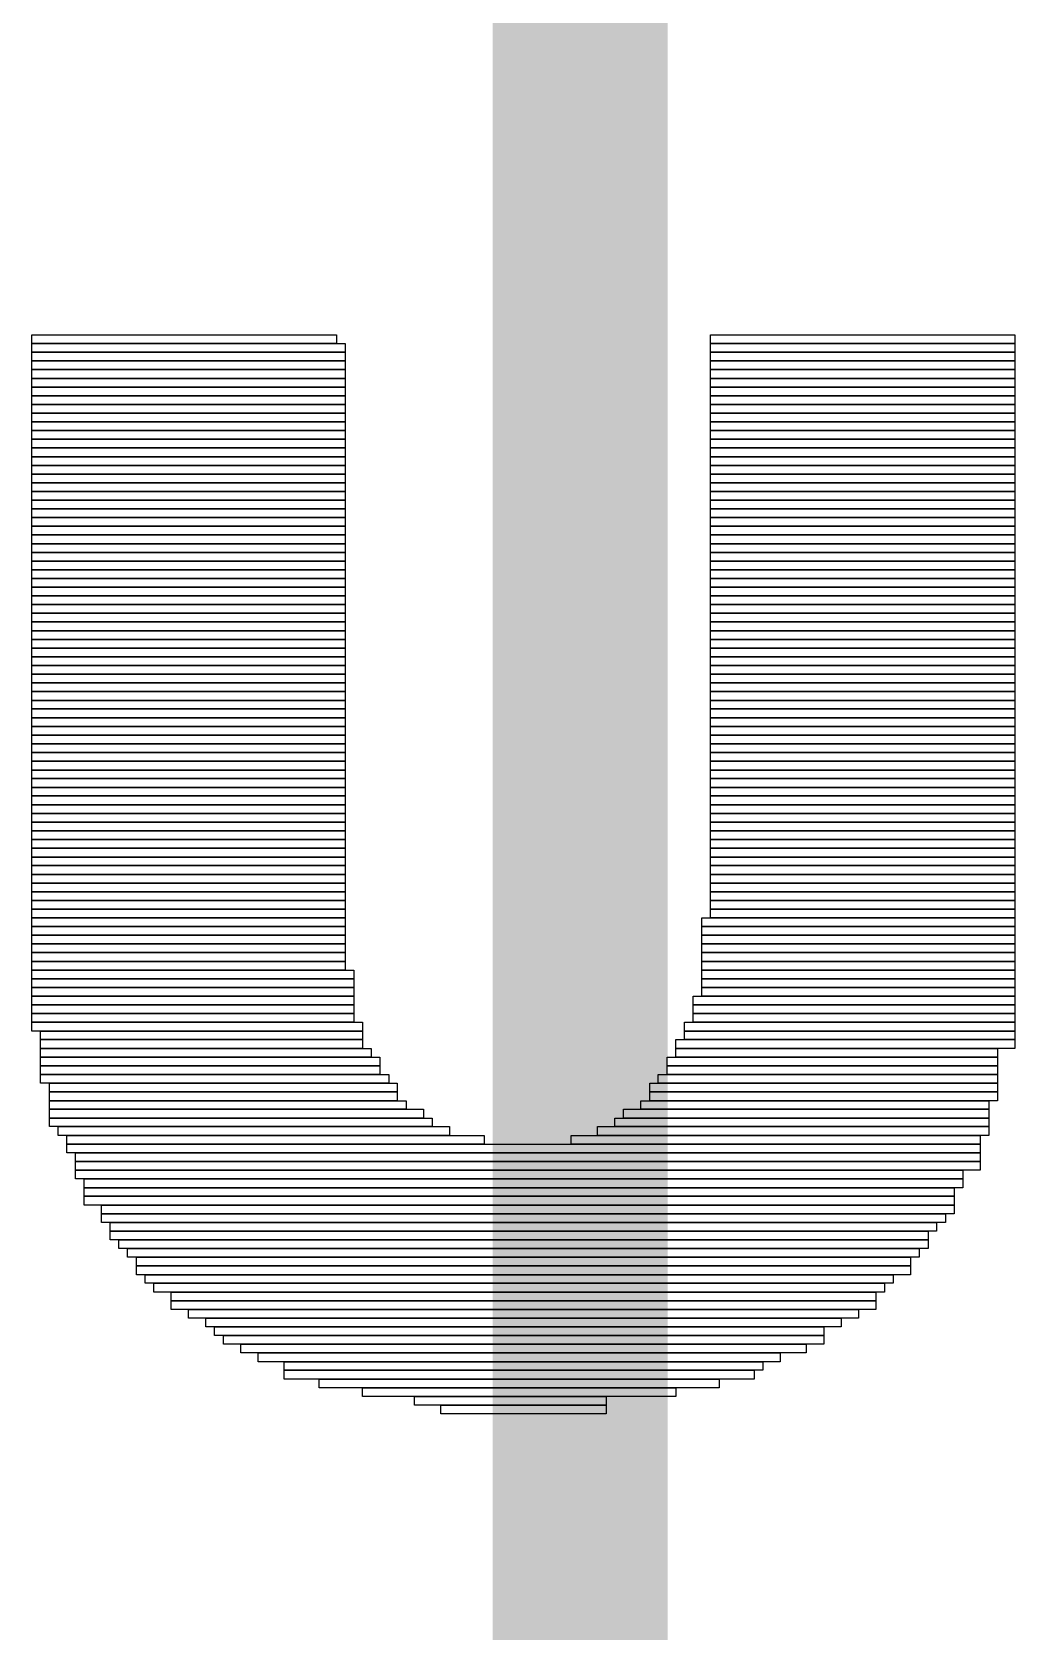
# Model space of a CAD drawing. Header units: inches. Extents: x -3 to 5381, y -57 to 5355.
# Drawn here: x 19.633 to 21.344, y -9.252 to -6.47 of the extents above; entities that cross this region are included whole.
import ezdxf

# ---------------------------------------------------------------- set-up
doc = ezdxf.new("R2010")
doc.units = ezdxf.units.IN
doc.layers.add('Top Layer', color=1, linetype='Continuous')
doc.layers.add('Top Overlay', color=2, linetype='Continuous')

msp = doc.modelspace()

# ---------------------------------------------------------------- linework, layer by layer
at = {"layer": 'Top Layer', "const_width": 0.3048}
msp.add_lwpolyline([(20.5869, -15.8832), (20.5869, -4.7881)], dxfattribs=at)
at = {"layer": 'Top Overlay'}
for p, q in [((19.6331, -7.0124), (19.6331, -6.9974)), ((19.6331, -6.9974), (20.1629, -6.9974)), ((20.1629, -6.9974), (20.1629, -7.0124)), ((20.8139, -7.0124), (20.8139, -6.9974)), ((20.8139, -6.9974), (21.3437, -6.9974)), ((21.3437, -6.9974), (21.3437, -7.0124)), ((20.1629, -7.0124), (19.6331, -7.0124)), ((19.6331, -7.0277), (19.6331, -7.0124)), ((19.6331, -7.0124), (20.1779, -7.0124)), ((20.1779, -7.0277), (19.6331, -7.0277)), ((19.6331, -7.0427), (19.6331, -7.0277)), ((19.6331, -7.0277), (20.1779, -7.0277)), ((20.1779, -7.0124), (20.1779, -7.0277)), ((20.1779, -7.0277), (20.1779, -7.0427)), ((21.3437, -7.0124), (20.8139, -7.0124)), ((20.8139, -7.0277), (20.8139, -7.0124)), ((20.8139, -7.0124), (21.3437, -7.0124)), ((21.3437, -7.0277), (20.8139, -7.0277)), ((20.8139, -7.0427), (20.8139, -7.0277)), ((20.8139, -7.0277), (21.3437, -7.0277)), ((21.3437, -7.0124), (21.3437, -7.0277)), ((21.3437, -7.0277), (21.3437, -7.0427)), ((20.1779, -7.0427), (19.6331, -7.0427)), ((19.6331, -7.0579), (19.6331, -7.0427)), ((19.6331, -7.0427), (20.1779, -7.0427)), ((20.1779, -7.0579), (19.6331, -7.0579)), ((19.6331, -7.0731), (19.6331, -7.0579)), ((19.6331, -7.0579), (20.1779, -7.0579)), ((20.1779, -7.0427), (20.1779, -7.0579)), ((20.1779, -7.0579), (20.1779, -7.0731)), ((21.3437, -7.0427), (20.8139, -7.0427)), ((20.8139, -7.0579), (20.8139, -7.0427)), ((20.8139, -7.0427), (21.3437, -7.0427)), ((21.3437, -7.0579), (20.8139, -7.0579)), ((20.8139, -7.0731), (20.8139, -7.0579)), ((20.8139, -7.0579), (21.3437, -7.0579)), ((21.3437, -7.0427), (21.3437, -7.0579)), ((21.3437, -7.0579), (21.3437, -7.0731)), ((20.1779, -7.0731), (19.6331, -7.0731)), ((19.6331, -7.0881), (19.6331, -7.0731)), ((19.6331, -7.0731), (20.1779, -7.0731)), ((19.6331, -7.1034), (19.6331, -7.0881)), ((19.6331, -7.0881), (20.1779, -7.0881)), ((20.1779, -7.0881), (19.6331, -7.0881)), ((20.1779, -7.0731), (20.1779, -7.0881)), ((20.1779, -7.0881), (20.1779, -7.1034)), ((21.3437, -7.0731), (20.8139, -7.0731)), ((20.8139, -7.0881), (20.8139, -7.0731)), ((20.8139, -7.0731), (21.3437, -7.0731)), ((21.3437, -7.0881), (20.8139, -7.0881)), ((20.8139, -7.1034), (20.8139, -7.0881)), ((20.8139, -7.0881), (21.3437, -7.0881)), ((21.3437, -7.0731), (21.3437, -7.0881)), ((21.3437, -7.0881), (21.3437, -7.1034)), ((20.1779, -7.1034), (19.6331, -7.1034)), ((19.6331, -7.1184), (19.6331, -7.1034)), ((19.6331, -7.1034), (20.1779, -7.1034)), ((20.1779, -7.1184), (19.6331, -7.1184)), ((19.6331, -7.1336), (19.6331, -7.1184)), ((19.6331, -7.1184), (20.1779, -7.1184)), ((20.1779, -7.1034), (20.1779, -7.1184)), ((20.1779, -7.1184), (20.1779, -7.1336)), ((21.3437, -7.1034), (20.8139, -7.1034)), ((20.8139, -7.1184), (20.8139, -7.1034)), ((20.8139, -7.1034), (21.3437, -7.1034)), ((21.3437, -7.1184), (20.8139, -7.1184)), ((20.8139, -7.1336), (20.8139, -7.1184)), ((20.8139, -7.1184), (21.3437, -7.1184)), ((21.3437, -7.1034), (21.3437, -7.1184)), ((21.3437, -7.1184), (21.3437, -7.1336)), ((20.1779, -7.1336), (19.6331, -7.1336)), ((19.6331, -7.1488), (19.6331, -7.1336)), ((19.6331, -7.1336), (20.1779, -7.1336)), ((20.1779, -7.1488), (19.6331, -7.1488)), ((19.6331, -7.1638), (19.6331, -7.1488)), ((19.6331, -7.1488), (20.1779, -7.1488)), ((20.1779, -7.1336), (20.1779, -7.1488)), ((20.1779, -7.1488), (20.1779, -7.1638)), ((21.3437, -7.1336), (20.8139, -7.1336)), ((20.8139, -7.1488), (20.8139, -7.1336)), ((20.8139, -7.1336), (21.3437, -7.1336)), ((21.3437, -7.1488), (20.8139, -7.1488)), ((20.8139, -7.1638), (20.8139, -7.1488)), ((20.8139, -7.1488), (21.3437, -7.1488)), ((21.3437, -7.1336), (21.3437, -7.1488)), ((21.3437, -7.1488), (21.3437, -7.1638)), ((20.1779, -7.1638), (19.6331, -7.1638)), ((19.6331, -7.1791), (19.6331, -7.1638)), ((19.6331, -7.1638), (20.1779, -7.1638)), ((20.1779, -7.1638), (20.1779, -7.1791)), ((21.3437, -7.1638), (20.8139, -7.1638)), ((20.8139, -7.1791), (20.8139, -7.1638)), ((20.8139, -7.1638), (21.3437, -7.1638)), ((21.3437, -7.1638), (21.3437, -7.1791)), ((20.1779, -7.1791), (19.6331, -7.1791)), ((19.6331, -7.194), (19.6331, -7.1791)), ((19.6331, -7.1791), (20.1779, -7.1791)), ((20.1779, -7.194), (19.6331, -7.194)), ((19.6331, -7.2093), (19.6331, -7.194)), ((19.6331, -7.194), (20.1779, -7.194)), ((20.1779, -7.1791), (20.1779, -7.194)), ((20.1779, -7.194), (20.1779, -7.2093)), ((21.3437, -7.1791), (20.8139, -7.1791)), ((20.8139, -7.194), (20.8139, -7.1791)), ((20.8139, -7.1791), (21.3437, -7.1791)), ((21.3437, -7.194), (20.8139, -7.194)), ((20.8139, -7.2093), (20.8139, -7.194)), ((20.8139, -7.194), (21.3437, -7.194)), ((21.3437, -7.1791), (21.3437, -7.194)), ((21.3437, -7.194), (21.3437, -7.2093)), ((20.1779, -7.2093), (19.6331, -7.2093)), ((19.6331, -7.2245), (19.6331, -7.2093)), ((19.6331, -7.2093), (20.1779, -7.2093)), ((20.1779, -7.2245), (19.6331, -7.2245)), ((19.6331, -7.2395), (19.6331, -7.2245)), ((19.6331, -7.2245), (20.1779, -7.2245)), ((20.1779, -7.2093), (20.1779, -7.2245)), ((20.1779, -7.2245), (20.1779, -7.2395)), ((21.3437, -7.2093), (20.8139, -7.2093)), ((20.8139, -7.2245), (20.8139, -7.2093)), ((20.8139, -7.2093), (21.3437, -7.2093)), ((21.3437, -7.2245), (20.8139, -7.2245)), ((20.8139, -7.2395), (20.8139, -7.2245)), ((20.8139, -7.2245), (21.3437, -7.2245)), ((21.3437, -7.2093), (21.3437, -7.2245)), ((21.3437, -7.2245), (21.3437, -7.2395)), ((20.1779, -7.2395), (19.6331, -7.2395)), ((19.6331, -7.2547), (19.6331, -7.2395)), ((19.6331, -7.2395), (20.1779, -7.2395)), ((20.1779, -7.2547), (19.6331, -7.2547)), ((19.6331, -7.2697), (19.6331, -7.2547)), ((19.6331, -7.2547), (20.1779, -7.2547)), ((20.1779, -7.2395), (20.1779, -7.2547)), ((20.1779, -7.2547), (20.1779, -7.2697)), ((21.3437, -7.2395), (20.8139, -7.2395)), ((20.8139, -7.2547), (20.8139, -7.2395)), ((20.8139, -7.2395), (21.3437, -7.2395)), ((21.3437, -7.2547), (20.8139, -7.2547)), ((20.8139, -7.2697), (20.8139, -7.2547)), ((20.8139, -7.2547), (21.3437, -7.2547)), ((21.3437, -7.2395), (21.3437, -7.2547)), ((21.3437, -7.2547), (21.3437, -7.2697)), ((19.6331, -7.285), (19.6331, -7.2697)), ((19.6331, -7.2697), (20.1779, -7.2697)), ((20.1779, -7.2697), (19.6331, -7.2697)), ((20.1779, -7.285), (19.6331, -7.285)), ((19.6331, -7.3002), (19.6331, -7.285)), ((19.6331, -7.285), (20.1779, -7.285)), ((20.1779, -7.2697), (20.1779, -7.285)), ((20.1779, -7.285), (20.1779, -7.3002)), ((21.3437, -7.2697), (20.8139, -7.2697)), ((20.8139, -7.285), (20.8139, -7.2697)), ((20.8139, -7.2697), (21.3437, -7.2697)), ((21.3437, -7.285), (20.8139, -7.285)), ((20.8139, -7.3002), (20.8139, -7.285)), ((20.8139, -7.285), (21.3437, -7.285)), ((21.3437, -7.2697), (21.3437, -7.285)), ((21.3437, -7.285), (21.3437, -7.3002)), ((20.1779, -7.3002), (19.6331, -7.3002)), ((19.6331, -7.3152), (19.6331, -7.3002)), ((19.6331, -7.3002), (20.1779, -7.3002)), ((20.1779, -7.3152), (19.6331, -7.3152)), ((19.6331, -7.3304), (19.6331, -7.3152)), ((19.6331, -7.3152), (20.1779, -7.3152)), ((20.1779, -7.3002), (20.1779, -7.3152)), ((20.1779, -7.3152), (20.1779, -7.3304)), ((21.3437, -7.3002), (20.8139, -7.3002)), ((20.8139, -7.3152), (20.8139, -7.3002)), ((20.8139, -7.3002), (21.3437, -7.3002)), ((21.3437, -7.3152), (20.8139, -7.3152)), ((20.8139, -7.3304), (20.8139, -7.3152)), ((20.8139, -7.3152), (21.3437, -7.3152)), ((21.3437, -7.3002), (21.3437, -7.3152)), ((21.3437, -7.3152), (21.3437, -7.3304)), ((20.1779, -7.3304), (19.6331, -7.3304)), ((19.6331, -7.3454), (19.6331, -7.3304)), ((19.6331, -7.3304), (20.1779, -7.3304)), ((20.1779, -7.3304), (20.1779, -7.3454)), ((21.3437, -7.3304), (20.8139, -7.3304)), ((20.8139, -7.3454), (20.8139, -7.3304)), ((20.8139, -7.3304), (21.3437, -7.3304)), ((21.3437, -7.3304), (21.3437, -7.3454)), ((20.1779, -7.3454), (19.6331, -7.3454)), ((19.6331, -7.3607), (19.6331, -7.3454)), ((19.6331, -7.3454), (20.1779, -7.3454)), ((20.1779, -7.3607), (19.6331, -7.3607)), ((19.6331, -7.3759), (19.6331, -7.3607)), ((19.6331, -7.3607), (20.1779, -7.3607)), ((20.1779, -7.3454), (20.1779, -7.3607)), ((20.1779, -7.3607), (20.1779, -7.3759)), ((21.3437, -7.3454), (20.8139, -7.3454)), ((20.8139, -7.3607), (20.8139, -7.3454)), ((20.8139, -7.3454), (21.3437, -7.3454)), ((21.3437, -7.3607), (20.8139, -7.3607)), ((20.8139, -7.3759), (20.8139, -7.3607)), ((20.8139, -7.3607), (21.3437, -7.3607)), ((21.3437, -7.3454), (21.3437, -7.3607)), ((21.3437, -7.3607), (21.3437, -7.3759)), ((19.6331, -7.3909), (19.6331, -7.3759)), ((19.6331, -7.3759), (20.1779, -7.3759)), ((20.1779, -7.3759), (19.6331, -7.3759)), ((20.1779, -7.3909), (19.6331, -7.3909)), ((19.6331, -7.4061), (19.6331, -7.3909)), ((19.6331, -7.3909), (20.1779, -7.3909)), ((20.1779, -7.3759), (20.1779, -7.3909)), ((20.1779, -7.3909), (20.1779, -7.4061)), ((21.3437, -7.3759), (20.8139, -7.3759)), ((20.8139, -7.3909), (20.8139, -7.3759)), ((20.8139, -7.3759), (21.3437, -7.3759)), ((21.3437, -7.3909), (20.8139, -7.3909)), ((20.8139, -7.4061), (20.8139, -7.3909)), ((20.8139, -7.3909), (21.3437, -7.3909)), ((21.3437, -7.3759), (21.3437, -7.3909)), ((21.3437, -7.3909), (21.3437, -7.4061)), ((20.1779, -7.4061), (19.6331, -7.4061)), ((19.6331, -7.4211), (19.6331, -7.4061)), ((19.6331, -7.4061), (20.1779, -7.4061)), ((20.1779, -7.4211), (19.6331, -7.4211)), ((19.6331, -7.4364), (19.6331, -7.4211)), ((19.6331, -7.4211), (20.1779, -7.4211)), ((20.1779, -7.4061), (20.1779, -7.4211)), ((20.1779, -7.4211), (20.1779, -7.4364)), ((21.3437, -7.4061), (20.8139, -7.4061)), ((20.8139, -7.4211), (20.8139, -7.4061)), ((20.8139, -7.4061), (21.3437, -7.4061)), ((21.3437, -7.4211), (20.8139, -7.4211)), ((20.8139, -7.4364), (20.8139, -7.4211)), ((20.8139, -7.4211), (21.3437, -7.4211)), ((21.3437, -7.4061), (21.3437, -7.4211)), ((21.3437, -7.4211), (21.3437, -7.4364)), ((20.1779, -7.4364), (19.6331, -7.4364)), ((19.6331, -7.4516), (19.6331, -7.4364)), ((19.6331, -7.4364), (20.1779, -7.4364)), ((20.1779, -7.4516), (19.6331, -7.4516)), ((19.6331, -7.4666), (19.6331, -7.4516)), ((19.6331, -7.4516), (20.1779, -7.4516)), ((20.1779, -7.4364), (20.1779, -7.4516)), ((20.1779, -7.4516), (20.1779, -7.4666)), ((21.3437, -7.4364), (20.8139, -7.4364)), ((20.8139, -7.4516), (20.8139, -7.4364)), ((20.8139, -7.4364), (21.3437, -7.4364)), ((21.3437, -7.4516), (20.8139, -7.4516)), ((20.8139, -7.4666), (20.8139, -7.4516)), ((20.8139, -7.4516), (21.3437, -7.4516)), ((21.3437, -7.4364), (21.3437, -7.4516)), ((21.3437, -7.4516), (21.3437, -7.4666)), ((20.1779, -7.4666), (19.6331, -7.4666)), ((19.6331, -7.4818), (19.6331, -7.4666)), ((19.6331, -7.4666), (20.1779, -7.4666)), ((20.1779, -7.4818), (19.6331, -7.4818)), ((19.6331, -7.4968), (19.6331, -7.4818)), ((19.6331, -7.4818), (20.1779, -7.4818)), ((20.1779, -7.4666), (20.1779, -7.4818)), ((20.1779, -7.4818), (20.1779, -7.4968)), ((21.3437, -7.4666), (20.8139, -7.4666)), ((20.8139, -7.4818), (20.8139, -7.4666)), ((20.8139, -7.4666), (21.3437, -7.4666)), ((21.3437, -7.4818), (20.8139, -7.4818)), ((20.8139, -7.4968), (20.8139, -7.4818)), ((20.8139, -7.4818), (21.3437, -7.4818)), ((21.3437, -7.4666), (21.3437, -7.4818)), ((21.3437, -7.4818), (21.3437, -7.4968)), ((20.1779, -7.4968), (19.6331, -7.4968)), ((19.6331, -7.5121), (19.6331, -7.4968)), ((19.6331, -7.4968), (20.1779, -7.4968)), ((20.1779, -7.4968), (20.1779, -7.5121)), ((20.8139, -7.5121), (20.8139, -7.4968)), ((20.8139, -7.4968), (21.3437, -7.4968)), ((21.3437, -7.4968), (20.8139, -7.4968)), ((21.3437, -7.4968), (21.3437, -7.5121)), ((20.1779, -7.5121), (19.6331, -7.5121)), ((19.6331, -7.5273), (19.6331, -7.5121)), ((19.6331, -7.5121), (20.1779, -7.5121)), ((20.1779, -7.5273), (19.6331, -7.5273)), ((19.6331, -7.5423), (19.6331, -7.5273)), ((19.6331, -7.5273), (20.1779, -7.5273)), ((20.1779, -7.5121), (20.1779, -7.5273)), ((20.1779, -7.5273), (20.1779, -7.5423)), ((21.3437, -7.5121), (20.8139, -7.5121)), ((20.8139, -7.5273), (20.8139, -7.5121)), ((20.8139, -7.5121), (21.3437, -7.5121)), ((21.3437, -7.5273), (20.8139, -7.5273)), ((20.8139, -7.5423), (20.8139, -7.5273)), ((20.8139, -7.5273), (21.3437, -7.5273)), ((21.3437, -7.5121), (21.3437, -7.5273)), ((21.3437, -7.5273), (21.3437, -7.5423)), ((20.1779, -7.5423), (19.6331, -7.5423)), ((19.6331, -7.5575), (19.6331, -7.5423)), ((19.6331, -7.5423), (20.1779, -7.5423)), ((19.6331, -7.5725), (19.6331, -7.5575)), ((19.6331, -7.5575), (20.1779, -7.5575)), ((20.1779, -7.5575), (19.6331, -7.5575)), ((20.1779, -7.5423), (20.1779, -7.5575)), ((20.1779, -7.5575), (20.1779, -7.5725)), ((21.3437, -7.5423), (20.8139, -7.5423)), ((20.8139, -7.5575), (20.8139, -7.5423)), ((20.8139, -7.5423), (21.3437, -7.5423)), ((21.3437, -7.5575), (20.8139, -7.5575)), ((20.8139, -7.5725), (20.8139, -7.5575)), ((20.8139, -7.5575), (21.3437, -7.5575)), ((21.3437, -7.5423), (21.3437, -7.5575)), ((21.3437, -7.5575), (21.3437, -7.5725)), ((20.1779, -7.5725), (19.6331, -7.5725)), ((19.6331, -7.5877), (19.6331, -7.5725)), ((19.6331, -7.5725), (20.1779, -7.5725)), ((20.1779, -7.5877), (19.6331, -7.5877)), ((19.6331, -7.603), (19.6331, -7.5877)), ((19.6331, -7.5877), (20.1779, -7.5877)), ((20.1779, -7.5725), (20.1779, -7.5877)), ((20.1779, -7.5877), (20.1779, -7.603)), ((21.3437, -7.5725), (20.8139, -7.5725)), ((20.8139, -7.5877), (20.8139, -7.5725)), ((20.8139, -7.5725), (21.3437, -7.5725)), ((21.3437, -7.5877), (20.8139, -7.5877)), ((20.8139, -7.603), (20.8139, -7.5877)), ((20.8139, -7.5877), (21.3437, -7.5877)), ((21.3437, -7.5725), (21.3437, -7.5877)), ((21.3437, -7.5877), (21.3437, -7.603)), ((20.1779, -7.603), (19.6331, -7.603)), ((19.6331, -7.618), (19.6331, -7.603)), ((19.6331, -7.603), (20.1779, -7.603)), ((20.1779, -7.618), (19.6331, -7.618)), ((19.6331, -7.6332), (19.6331, -7.618)), ((19.6331, -7.618), (20.1779, -7.618)), ((20.1779, -7.603), (20.1779, -7.618)), ((20.1779, -7.618), (20.1779, -7.6332)), ((21.3437, -7.603), (20.8139, -7.603)), ((20.8139, -7.618), (20.8139, -7.603)), ((20.8139, -7.603), (21.3437, -7.603)), ((21.3437, -7.618), (20.8139, -7.618)), ((20.8139, -7.6332), (20.8139, -7.618)), ((20.8139, -7.618), (21.3437, -7.618)), ((21.3437, -7.603), (21.3437, -7.618)), ((21.3437, -7.618), (21.3437, -7.6332)), ((20.1779, -7.6332), (19.6331, -7.6332)), ((19.6331, -7.6482), (19.6331, -7.6332)), ((19.6331, -7.6332), (20.1779, -7.6332)), ((20.1779, -7.6482), (19.6331, -7.6482)), ((19.6331, -7.6634), (19.6331, -7.6482)), ((19.6331, -7.6482), (20.1779, -7.6482)), ((20.1779, -7.6332), (20.1779, -7.6482)), ((20.1779, -7.6482), (20.1779, -7.6634)), ((21.3437, -7.6332), (20.8139, -7.6332)), ((20.8139, -7.6482), (20.8139, -7.6332)), ((20.8139, -7.6332), (21.3437, -7.6332)), ((21.3437, -7.6482), (20.8139, -7.6482)), ((20.8139, -7.6634), (20.8139, -7.6482)), ((20.8139, -7.6482), (21.3437, -7.6482)), ((21.3437, -7.6332), (21.3437, -7.6482)), ((21.3437, -7.6482), (21.3437, -7.6634)), ((20.1779, -7.6634), (19.6331, -7.6634)), ((19.6331, -7.6787), (19.6331, -7.6634)), ((19.6331, -7.6634), (20.1779, -7.6634)), ((20.1779, -7.6634), (20.1779, -7.6787)), ((21.3437, -7.6634), (20.8139, -7.6634)), ((20.8139, -7.6787), (20.8139, -7.6634)), ((20.8139, -7.6634), (21.3437, -7.6634)), ((21.3437, -7.6634), (21.3437, -7.6787)), ((20.1779, -7.6787), (19.6331, -7.6787)), ((19.6331, -7.6937), (19.6331, -7.6787)), ((19.6331, -7.6787), (20.1779, -7.6787)), ((20.1779, -7.6937), (19.6331, -7.6937)), ((19.6331, -7.7089), (19.6331, -7.6937)), ((19.6331, -7.6937), (20.1779, -7.6937)), ((20.1779, -7.6787), (20.1779, -7.6937)), ((20.1779, -7.6937), (20.1779, -7.7089)), ((21.3437, -7.6787), (20.8139, -7.6787)), ((20.8139, -7.6937), (20.8139, -7.6787)), ((20.8139, -7.6787), (21.3437, -7.6787)), ((21.3437, -7.6937), (20.8139, -7.6937)), ((20.8139, -7.7089), (20.8139, -7.6937)), ((20.8139, -7.6937), (21.3437, -7.6937)), ((21.3437, -7.6787), (21.3437, -7.6937)), ((21.3437, -7.6937), (21.3437, -7.7089)), ((19.6331, -7.7239), (19.6331, -7.7089)), ((19.6331, -7.7089), (20.1779, -7.7089)), ((20.1779, -7.7089), (19.6331, -7.7089)), ((20.1779, -7.7239), (19.6331, -7.7239)), ((19.6331, -7.7391), (19.6331, -7.7239)), ((19.6331, -7.7239), (20.1779, -7.7239)), ((20.1779, -7.7089), (20.1779, -7.7239)), ((20.1779, -7.7239), (20.1779, -7.7391)), ((21.3437, -7.7089), (20.8139, -7.7089)), ((20.8139, -7.7239), (20.8139, -7.7089)), ((20.8139, -7.7089), (21.3437, -7.7089)), ((21.3437, -7.7239), (20.8139, -7.7239)), ((20.8139, -7.7391), (20.8139, -7.7239)), ((20.8139, -7.7239), (21.3437, -7.7239)), ((21.3437, -7.7089), (21.3437, -7.7239)), ((21.3437, -7.7239), (21.3437, -7.7391)), ((20.1779, -7.7391), (19.6331, -7.7391)), ((19.6331, -7.7544), (19.6331, -7.7391)), ((19.6331, -7.7391), (20.1779, -7.7391)), ((20.1779, -7.7544), (19.6331, -7.7544)), ((19.6331, -7.7694), (19.6331, -7.7544)), ((19.6331, -7.7544), (20.1779, -7.7544)), ((20.1779, -7.7391), (20.1779, -7.7544)), ((20.1779, -7.7544), (20.1779, -7.7694)), ((21.3437, -7.7391), (20.8139, -7.7391)), ((20.8139, -7.7544), (20.8139, -7.7391)), ((20.8139, -7.7391), (21.3437, -7.7391)), ((21.3437, -7.7544), (20.8139, -7.7544)), ((20.8139, -7.7694), (20.8139, -7.7544)), ((20.8139, -7.7544), (21.3437, -7.7544)), ((21.3437, -7.7391), (21.3437, -7.7544)), ((21.3437, -7.7544), (21.3437, -7.7694)), ((20.1779, -7.7694), (19.6331, -7.7694)), ((19.6331, -7.7846), (19.6331, -7.7694)), ((19.6331, -7.7694), (20.1779, -7.7694)), ((20.1779, -7.7846), (19.6331, -7.7846)), ((19.6331, -7.7996), (19.6331, -7.7846)), ((19.6331, -7.7846), (20.1779, -7.7846)), ((20.1779, -7.7694), (20.1779, -7.7846)), ((20.1779, -7.7846), (20.1779, -7.7996)), ((21.3437, -7.7694), (20.8139, -7.7694)), ((20.8139, -7.7846), (20.8139, -7.7694)), ((20.8139, -7.7694), (21.3437, -7.7694)), ((21.3437, -7.7846), (20.8139, -7.7846)), ((20.8139, -7.7996), (20.8139, -7.7846)), ((20.8139, -7.7846), (21.3437, -7.7846)), ((21.3437, -7.7694), (21.3437, -7.7846)), ((21.3437, -7.7846), (21.3437, -7.7996)), ((20.1779, -7.7996), (19.6331, -7.7996)), ((19.6331, -7.8148), (19.6331, -7.7996)), ((19.6331, -7.7996), (20.1779, -7.7996)), ((20.1779, -7.8148), (19.6331, -7.8148)), ((19.6331, -7.8301), (19.6331, -7.8148)), ((19.6331, -7.8148), (20.1779, -7.8148)), ((20.1779, -7.7996), (20.1779, -7.8148)), ((20.1779, -7.8148), (20.1779, -7.8301)), ((21.3437, -7.7996), (20.8139, -7.7996)), ((20.8139, -7.8148), (20.8139, -7.7996)), ((20.8139, -7.7996), (21.3437, -7.7996)), ((20.8139, -7.8301), (20.8139, -7.8148)), ((20.8139, -7.8148), (21.3437, -7.8148)), ((21.3437, -7.8148), (20.8139, -7.8148)), ((21.3437, -7.7996), (21.3437, -7.8148)), ((21.3437, -7.8148), (21.3437, -7.8301)), ((19.6331, -7.845), (19.6331, -7.8301)), ((19.6331, -7.8301), (20.1779, -7.8301)), ((20.1779, -7.8301), (19.6331, -7.8301)), ((20.1779, -7.845), (19.6331, -7.845)), ((19.6331, -7.8603), (19.6331, -7.845)), ((19.6331, -7.845), (20.1779, -7.845)), ((20.1779, -7.8301), (20.1779, -7.845)), ((20.1779, -7.845), (20.1779, -7.8603)), ((21.3437, -7.8301), (20.8139, -7.8301)), ((20.8139, -7.845), (20.8139, -7.8301)), ((20.8139, -7.8301), (21.3437, -7.8301)), ((21.3437, -7.845), (20.8139, -7.845)), ((20.8139, -7.8603), (20.8139, -7.845)), ((20.8139, -7.845), (21.3437, -7.845)), ((21.3437, -7.8301), (21.3437, -7.845)), ((21.3437, -7.845), (21.3437, -7.8603)), ((20.1779, -7.8603), (19.6331, -7.8603)), ((19.6331, -7.8753), (19.6331, -7.8603)), ((19.6331, -7.8603), (20.1779, -7.8603)), ((20.1779, -7.8603), (20.1779, -7.8753)), ((20.8139, -7.8753), (20.8139, -7.8603)), ((20.8139, -7.8603), (21.3437, -7.8603)), ((21.3437, -7.8603), (20.8139, -7.8603)), ((21.3437, -7.8603), (21.3437, -7.8753)), ((20.1779, -7.8753), (19.6331, -7.8753)), ((19.6331, -7.8905), (19.6331, -7.8753)), ((19.6331, -7.8753), (20.1779, -7.8753)), ((20.1779, -7.8905), (19.6331, -7.8905)), ((19.6331, -7.9058), (19.6331, -7.8905)), ((19.6331, -7.8905), (20.1779, -7.8905)), ((20.1779, -7.8753), (20.1779, -7.8905)), ((20.1779, -7.8905), (20.1779, -7.9058)), ((21.3437, -7.8753), (20.8139, -7.8753)), ((20.8139, -7.8905), (20.8139, -7.8753)), ((20.8139, -7.8753), (21.3437, -7.8753)), ((21.3437, -7.8905), (20.8139, -7.8905)), ((20.8139, -7.9058), (20.8139, -7.8905)), ((20.8139, -7.8905), (21.3437, -7.8905)), ((21.3437, -7.8753), (21.3437, -7.8905)), ((21.3437, -7.8905), (21.3437, -7.9058)), ((20.1779, -7.9058), (19.6331, -7.9058)), ((19.6331, -7.9207), (19.6331, -7.9058)), ((19.6331, -7.9058), (20.1779, -7.9058)), ((20.1779, -7.9207), (19.6331, -7.9207)), ((19.6331, -7.936), (19.6331, -7.9207)), ((19.6331, -7.9207), (20.1779, -7.9207)), ((20.1779, -7.9058), (20.1779, -7.9207)), ((20.1779, -7.9207), (20.1779, -7.936)), ((21.3437, -7.9058), (20.8139, -7.9058)), ((20.8139, -7.9207), (20.8139, -7.9058)), ((20.8139, -7.9058), (21.3437, -7.9058)), ((21.3437, -7.9207), (20.8139, -7.9207)), ((20.8139, -7.936), (20.8139, -7.9207)), ((20.8139, -7.9207), (21.3437, -7.9207)), ((21.3437, -7.9058), (21.3437, -7.9207)), ((21.3437, -7.9207), (21.3437, -7.936)), ((20.1779, -7.936), (19.6331, -7.936)), ((19.6331, -7.951), (19.6331, -7.936)), ((19.6331, -7.936), (20.1779, -7.936)), ((20.1779, -7.951), (19.6331, -7.951)), ((19.6331, -7.9662), (19.6331, -7.951)), ((19.6331, -7.951), (20.1779, -7.951)), ((20.1779, -7.936), (20.1779, -7.951)), ((20.1779, -7.951), (20.1779, -7.9662)), ((21.3437, -7.936), (20.8139, -7.936)), ((20.8139, -7.951), (20.8139, -7.936)), ((20.8139, -7.936), (21.3437, -7.936)), ((20.8139, -7.9662), (20.8139, -7.951)), ((20.8139, -7.951), (21.3437, -7.951)), ((21.3437, -7.951), (20.8139, -7.951)), ((21.3437, -7.936), (21.3437, -7.951)), ((21.3437, -7.951), (21.3437, -7.9662)), ((20.1779, -7.9662), (19.6331, -7.9662)), ((19.6331, -7.9814), (19.6331, -7.9662)), ((19.6331, -7.9662), (20.1779, -7.9662)), ((20.1779, -7.9814), (19.6331, -7.9814)), ((19.6331, -7.9964), (19.6331, -7.9814)), ((19.6331, -7.9814), (20.1779, -7.9814)), ((20.1779, -7.9662), (20.1779, -7.9814)), ((20.1779, -7.9814), (20.1779, -7.9964)), ((21.3437, -7.9662), (20.8139, -7.9662)), ((20.8139, -7.9814), (20.8139, -7.9662)), ((20.8139, -7.9662), (21.3437, -7.9662)), ((21.3437, -7.9814), (20.8139, -7.9814)), ((20.8139, -7.9964), (20.8139, -7.9814)), ((20.8139, -7.9814), (21.3437, -7.9814)), ((21.3437, -7.9662), (21.3437, -7.9814)), ((21.3437, -7.9814), (21.3437, -7.9964)), ((20.1779, -7.9964), (19.6331, -7.9964)), ((19.6331, -8.0117), (19.6331, -7.9964)), ((19.6331, -7.9964), (20.1779, -7.9964)), ((20.1779, -8.0117), (19.6331, -8.0117)), ((19.6331, -8.0269), (19.6331, -8.0117)), ((19.6331, -8.0117), (20.1779, -8.0117)), ((20.1779, -7.9964), (20.1779, -8.0117)), ((20.1779, -8.0117), (20.1779, -8.0269)), ((20.7987, -8.0269), (20.7987, -8.0117)), ((20.7987, -8.0117), (21.3437, -8.0117)), ((21.3437, -7.9964), (20.8139, -7.9964)), ((20.8139, -8.0117), (20.8139, -7.9964)), ((20.8139, -7.9964), (21.3437, -7.9964)), ((21.3437, -8.0117), (20.8139, -8.0117)), ((21.3437, -7.9964), (21.3437, -8.0117)), ((21.3437, -8.0117), (21.3437, -8.0269)), ((20.1779, -8.0269), (19.6331, -8.0269)), ((19.6331, -8.0419), (19.6331, -8.0269)), ((19.6331, -8.0269), (20.1779, -8.0269)), ((20.1779, -8.0269), (20.1779, -8.0419)), ((21.3437, -8.0269), (20.7987, -8.0269)), ((20.7987, -8.0419), (20.7987, -8.0269)), ((20.7987, -8.0269), (21.3437, -8.0269)), ((21.3437, -8.0269), (21.3437, -8.0419)), ((20.1779, -8.0419), (19.6331, -8.0419)), ((19.6331, -8.0571), (19.6331, -8.0419)), ((19.6331, -8.0419), (20.1779, -8.0419)), ((20.1779, -8.0571), (19.6331, -8.0571)), ((19.6331, -8.0721), (19.6331, -8.0571)), ((19.6331, -8.0571), (20.1779, -8.0571)), ((20.1779, -8.0419), (20.1779, -8.0571)), ((20.1779, -8.0571), (20.1779, -8.0721)), ((21.3437, -8.0419), (20.7987, -8.0419)), ((20.7987, -8.0571), (20.7987, -8.0419)), ((20.7987, -8.0419), (21.3437, -8.0419)), ((21.3437, -8.0571), (20.7987, -8.0571)), ((20.7987, -8.0721), (20.7987, -8.0571)), ((20.7987, -8.0571), (21.3437, -8.0571)), ((21.3437, -8.0419), (21.3437, -8.0571)), ((21.3437, -8.0571), (21.3437, -8.0721)), ((20.1779, -8.0721), (19.6331, -8.0721)), ((19.6331, -8.0874), (19.6331, -8.0721)), ((19.6331, -8.0721), (20.1779, -8.0721)), ((20.1779, -8.0874), (19.6331, -8.0874)), ((19.6331, -8.1026), (19.6331, -8.0874)), ((19.6331, -8.0874), (20.1779, -8.0874)), ((20.1779, -8.0721), (20.1779, -8.0874)), ((20.1779, -8.0874), (20.1779, -8.1026)), ((21.3437, -8.0721), (20.7987, -8.0721)), ((20.7987, -8.0874), (20.7987, -8.0721)), ((20.7987, -8.0721), (21.3437, -8.0721)), ((21.3437, -8.0874), (20.7987, -8.0874)), ((20.7987, -8.1026), (20.7987, -8.0874)), ((20.7987, -8.0874), (21.3437, -8.0874)), ((21.3437, -8.0721), (21.3437, -8.0874)), ((21.3437, -8.0874), (21.3437, -8.1026)), ((20.1779, -8.1026), (19.6331, -8.1026)), ((19.6331, -8.1176), (19.6331, -8.1026)), ((19.6331, -8.1026), (20.1931, -8.1026)), ((20.1931, -8.1176), (19.6331, -8.1176)), ((19.6331, -8.1328), (19.6331, -8.1176)), ((19.6331, -8.1176), (20.1931, -8.1176)), ((20.1931, -8.1026), (20.1931, -8.1176)), ((20.1931, -8.1176), (20.1931, -8.1328)), ((21.3437, -8.1026), (20.7987, -8.1026)), ((20.7987, -8.1176), (20.7987, -8.1026)), ((20.7987, -8.1026), (21.3437, -8.1026)), ((21.3437, -8.1176), (20.7987, -8.1176)), ((20.7987, -8.1328), (20.7987, -8.1176)), ((20.7987, -8.1176), (21.3437, -8.1176)), ((21.3437, -8.1026), (21.3437, -8.1176)), ((21.3437, -8.1176), (21.3437, -8.1328)), ((20.1931, -8.1328), (19.6331, -8.1328)), ((19.6331, -8.1478), (19.6331, -8.1328)), ((19.6331, -8.1328), (20.1931, -8.1328)), ((20.1931, -8.1478), (19.6331, -8.1478)), ((19.6331, -8.1631), (19.6331, -8.1478)), ((19.6331, -8.1478), (20.1931, -8.1478)), ((20.1931, -8.1328), (20.1931, -8.1478)), ((20.1931, -8.1478), (20.1931, -8.1631)), ((20.7837, -8.1631), (20.7837, -8.1478)), ((20.7837, -8.1478), (21.3437, -8.1478)), ((21.3437, -8.1328), (20.7987, -8.1328)), ((20.7987, -8.1478), (20.7987, -8.1328)), ((20.7987, -8.1328), (21.3437, -8.1328)), ((21.3437, -8.1478), (20.7987, -8.1478)), ((21.3437, -8.1328), (21.3437, -8.1478)), ((21.3437, -8.1478), (21.3437, -8.1631)), ((20.1931, -8.1631), (19.6331, -8.1631)), ((19.6331, -8.1783), (19.6331, -8.1631)), ((19.6331, -8.1631), (20.1931, -8.1631)), ((20.1931, -8.1783), (19.6331, -8.1783)), ((19.6331, -8.1933), (19.6331, -8.1783)), ((19.6331, -8.1783), (20.1931, -8.1783)), ((20.1931, -8.1631), (20.1931, -8.1783)), ((20.1931, -8.1783), (20.1931, -8.1933)), ((21.3437, -8.1631), (20.7837, -8.1631)), ((20.7837, -8.1783), (20.7837, -8.1631)), ((20.7837, -8.1631), (21.3437, -8.1631)), ((21.3437, -8.1783), (20.7837, -8.1783)), ((20.7837, -8.1933), (20.7837, -8.1783)), ((20.7837, -8.1783), (21.3437, -8.1783)), ((21.3437, -8.1631), (21.3437, -8.1783)), ((21.3437, -8.1783), (21.3437, -8.1933)), ((20.1931, -8.1933), (19.6331, -8.1933)), ((19.6331, -8.2085), (19.6331, -8.1933)), ((19.6331, -8.1933), (20.2084, -8.1933)), ((20.2084, -8.1933), (20.2084, -8.2085)), ((20.7684, -8.2085), (20.7684, -8.1933)), ((20.7684, -8.1933), (21.3437, -8.1933)), ((21.3437, -8.1933), (20.7837, -8.1933)), ((21.3437, -8.1933), (21.3437, -8.2085)), ((20.2084, -8.2085), (19.6331, -8.2085)), ((19.648, -8.2235), (19.648, -8.2085)), ((19.648, -8.2085), (20.2084, -8.2085)), ((20.2084, -8.2235), (19.648, -8.2235)), ((19.648, -8.2387), (19.648, -8.2235)), ((19.648, -8.2235), (20.2084, -8.2235)), ((20.2084, -8.2085), (20.2084, -8.2235)), ((20.2084, -8.2235), (20.2084, -8.2387)), ((20.7532, -8.2387), (20.7532, -8.2235)), ((20.7532, -8.2235), (21.3437, -8.2235)), ((21.3437, -8.2085), (20.7684, -8.2085)), ((20.7684, -8.2235), (20.7684, -8.2085)), ((20.7684, -8.2085), (21.3437, -8.2085)), ((21.3437, -8.2235), (20.7684, -8.2235)), ((21.3437, -8.2085), (21.3437, -8.2235)), ((21.3437, -8.2235), (21.3437, -8.2387)), ((20.2084, -8.2387), (19.648, -8.2387)), ((19.648, -8.254), (19.648, -8.2387)), ((19.648, -8.2387), (20.2234, -8.2387)), ((20.2234, -8.254), (19.648, -8.254)), ((19.648, -8.269), (19.648, -8.254)), ((19.648, -8.254), (20.2386, -8.254)), ((20.2234, -8.2387), (20.2234, -8.254)), ((20.2386, -8.254), (20.2386, -8.269)), ((20.7382, -8.269), (20.7382, -8.254)), ((20.7382, -8.254), (21.3135, -8.254)), ((21.3437, -8.2387), (20.7532, -8.2387)), ((20.7532, -8.254), (20.7532, -8.2387)), ((20.7532, -8.2387), (21.3135, -8.2387)), ((21.3135, -8.254), (20.7532, -8.254)), ((21.3135, -8.2387), (21.3135, -8.254)), ((21.3135, -8.254), (21.3135, -8.269)), ((20.2386, -8.269), (19.648, -8.269)), ((19.648, -8.2842), (19.648, -8.269)), ((19.648, -8.269), (20.2386, -8.269)), ((20.2386, -8.2842), (19.648, -8.2842)), ((19.648, -8.2992), (19.648, -8.2842)), ((19.648, -8.2842), (20.2538, -8.2842)), ((20.2386, -8.269), (20.2386, -8.2842)), ((20.2538, -8.2842), (20.2538, -8.2992)), ((20.723, -8.2992), (20.723, -8.2842)), ((20.723, -8.2842), (21.3135, -8.2842)), ((21.3135, -8.269), (20.7382, -8.269)), ((20.7382, -8.2842), (20.7382, -8.269)), ((20.7382, -8.269), (21.3135, -8.269)), ((21.3135, -8.2842), (20.7382, -8.2842)), ((21.3135, -8.269), (21.3135, -8.2842)), ((21.3135, -8.2842), (21.3135, -8.2992)), ((20.2538, -8.2992), (19.648, -8.2992)), ((19.6633, -8.3144), (19.6633, -8.2992)), ((19.6633, -8.2992), (20.2688, -8.2992)), ((20.2688, -8.3144), (19.6633, -8.3144)), ((19.6633, -8.3297), (19.6633, -8.3144)), ((19.6633, -8.3144), (20.2688, -8.3144)), ((20.2688, -8.2992), (20.2688, -8.3144)), ((20.2688, -8.3144), (20.2688, -8.3297)), ((20.708, -8.3144), (20.708, -8.2992)), ((20.708, -8.2992), (21.3135, -8.2992)), ((21.3135, -8.3144), (20.708, -8.3144)), ((20.708, -8.3297), (20.708, -8.3144)), ((20.708, -8.3144), (21.3135, -8.3144)), ((21.3135, -8.2992), (20.723, -8.2992)), ((21.3135, -8.2992), (21.3135, -8.3144)), ((21.3135, -8.3144), (21.3135, -8.3297)), ((20.2688, -8.3297), (19.6633, -8.3297)), ((19.6633, -8.3447), (19.6633, -8.3297)), ((19.6633, -8.3297), (20.2841, -8.3297)), ((20.2841, -8.3447), (19.6633, -8.3447)), ((19.6633, -8.3599), (19.6633, -8.3447)), ((19.6633, -8.3447), (20.3143, -8.3447)), ((20.2841, -8.3297), (20.2841, -8.3447)), ((20.3143, -8.3447), (20.3143, -8.3599)), ((20.6625, -8.3599), (20.6625, -8.3447)), ((20.6625, -8.3447), (21.2983, -8.3447)), ((20.6927, -8.3447), (20.6927, -8.3297)), ((20.6927, -8.3297), (21.2983, -8.3297)), ((21.2983, -8.3447), (20.6927, -8.3447)), ((21.3135, -8.3297), (20.708, -8.3297)), ((21.2983, -8.3297), (21.2983, -8.3447)), ((21.2983, -8.3447), (21.2983, -8.3599)), ((20.3143, -8.3599), (19.6633, -8.3599)), ((19.6633, -8.3749), (19.6633, -8.3599)), ((19.6633, -8.3599), (20.3295, -8.3599)), ((20.3295, -8.3599), (20.3295, -8.3749)), ((20.6473, -8.3749), (20.6473, -8.3599)), ((20.6473, -8.3599), (21.2983, -8.3599)), ((21.2983, -8.3599), (20.6625, -8.3599)), ((21.2983, -8.3599), (21.2983, -8.3749)), ((20.3295, -8.3749), (19.6633, -8.3749)), ((19.6785, -8.3901), (19.6785, -8.3749)), ((19.6785, -8.3749), (20.3598, -8.3749)), ((20.3598, -8.3901), (19.6785, -8.3901)), ((19.6935, -8.4054), (19.6935, -8.3901)), ((19.6935, -8.3901), (20.4202, -8.3901)), ((20.3598, -8.3749), (20.3598, -8.3901)), ((20.4202, -8.3901), (20.4202, -8.4054)), ((20.5716, -8.4054), (20.5716, -8.3901)), ((20.5716, -8.3901), (21.2833, -8.3901)), ((20.6171, -8.3901), (20.6171, -8.3749)), ((20.6171, -8.3749), (21.2983, -8.3749)), ((21.2983, -8.3901), (20.6171, -8.3901)), ((21.2983, -8.3749), (20.6473, -8.3749)), ((21.2833, -8.3901), (21.2833, -8.4054)), ((21.2983, -8.3749), (21.2983, -8.3901)), ((20.4202, -8.4054), (19.6935, -8.4054)), ((19.6935, -8.4204), (19.6935, -8.4054)), ((19.6935, -8.4054), (21.283, -8.4054)), ((21.283, -8.4204), (19.6935, -8.4204)), ((19.7087, -8.4356), (19.7087, -8.4204)), ((19.7087, -8.4204), (21.283, -8.4204)), ((21.2833, -8.4054), (20.5716, -8.4054)), ((21.283, -8.4054), (21.283, -8.4204)), ((21.283, -8.4204), (21.283, -8.4356)), ((21.283, -8.4356), (19.7087, -8.4356)), ((19.7087, -8.4506), (19.7087, -8.4356)), ((19.7087, -8.4356), (21.283, -8.4356)), ((21.283, -8.4506), (19.7087, -8.4506)), ((19.7087, -8.4658), (19.7087, -8.4506)), ((19.7087, -8.4506), (21.2528, -8.4506)), ((21.2528, -8.4506), (21.2528, -8.4658)), ((21.283, -8.4356), (21.283, -8.4506)), ((21.2528, -8.4658), (19.7087, -8.4658)), ((19.7237, -8.4811), (19.7237, -8.4658)), ((19.7237, -8.4658), (21.2528, -8.4658)), ((21.2528, -8.4811), (19.7237, -8.4811)), ((19.7237, -8.496), (19.7237, -8.4811)), ((19.7237, -8.4811), (21.2378, -8.4811)), ((21.2378, -8.4811), (21.2378, -8.496)), ((21.2528, -8.4658), (21.2528, -8.4811)), ((21.2378, -8.496), (19.7237, -8.496)), ((19.7237, -8.5113), (19.7237, -8.496)), ((19.7237, -8.496), (21.2378, -8.496)), ((21.2378, -8.5113), (19.7237, -8.5113)), ((19.7542, -8.5263), (19.7542, -8.5113)), ((19.7542, -8.5113), (21.2378, -8.5113)), ((21.2378, -8.496), (21.2378, -8.5113)), ((21.2378, -8.5113), (21.2378, -8.5263)), ((21.2378, -8.5263), (19.7542, -8.5263)), ((19.7542, -8.5415), (19.7542, -8.5263)), ((19.7542, -8.5263), (21.2226, -8.5263)), ((21.2226, -8.5263), (21.2226, -8.5415)), ((21.2226, -8.5415), (19.7542, -8.5415)), ((19.7692, -8.5568), (19.7692, -8.5415)), ((19.7692, -8.5415), (21.2073, -8.5415)), ((21.2073, -8.5568), (19.7692, -8.5568)), ((19.7692, -8.5717), (19.7692, -8.5568)), ((19.7692, -8.5568), (21.1924, -8.5568)), ((21.1924, -8.5568), (21.1924, -8.5717)), ((21.2073, -8.5415), (21.2073, -8.5568)), ((21.1924, -8.5717), (19.7692, -8.5717)), ((19.7844, -8.587), (19.7844, -8.5717)), ((19.7844, -8.5717), (21.1924, -8.5717)), ((21.1924, -8.587), (19.7844, -8.587)), ((19.7994, -8.602), (19.7994, -8.587)), ((19.7994, -8.587), (21.1771, -8.587)), ((21.1771, -8.587), (21.1771, -8.602)), ((21.1924, -8.5717), (21.1924, -8.587)), ((21.1771, -8.602), (19.7994, -8.602)), ((19.8147, -8.6172), (19.8147, -8.602)), ((19.8147, -8.602), (21.1621, -8.602)), ((21.1621, -8.6172), (19.8147, -8.6172)), ((19.8147, -8.6324), (19.8147, -8.6172)), ((19.8147, -8.6172), (21.1621, -8.6172)), ((21.1621, -8.602), (21.1621, -8.6172)), ((21.1621, -8.6172), (21.1621, -8.6324)), ((21.1621, -8.6324), (19.8147, -8.6324)), ((19.8299, -8.6474), (19.8299, -8.6324)), ((19.8299, -8.6324), (21.1317, -8.6324)), ((21.1317, -8.6474), (19.8299, -8.6474)), ((19.8449, -8.6627), (19.8449, -8.6474)), ((19.8449, -8.6474), (21.1167, -8.6474)), ((21.1167, -8.6474), (21.1167, -8.6627)), ((21.1317, -8.6324), (21.1317, -8.6474)), ((21.1167, -8.6627), (19.8449, -8.6627)), ((19.8751, -8.6777), (19.8751, -8.6627)), ((19.8751, -8.6627), (21.1014, -8.6627)), ((21.1014, -8.6777), (19.8751, -8.6777)), ((19.8751, -8.6929), (19.8751, -8.6777)), ((19.8751, -8.6777), (21.1014, -8.6777)), ((21.1014, -8.6627), (21.1014, -8.6777)), ((21.1014, -8.6777), (21.1014, -8.6929)), ((21.1014, -8.6929), (19.8751, -8.6929)), ((19.9056, -8.7081), (19.9056, -8.6929)), ((19.9056, -8.6929), (21.0712, -8.6929)), ((21.0712, -8.6929), (21.0712, -8.7081)), ((21.0712, -8.7081), (19.9056, -8.7081)), ((19.9358, -8.7231), (19.9358, -8.7081)), ((19.9358, -8.7081), (21.041, -8.7081)), ((21.041, -8.7231), (19.9358, -8.7231)), ((19.9508, -8.7384), (19.9508, -8.7231)), ((19.9508, -8.7231), (21.0108, -8.7231)), ((21.0108, -8.7231), (21.0108, -8.7384)), ((21.041, -8.7081), (21.041, -8.7231)), ((21.0108, -8.7384), (19.9508, -8.7384)), ((19.9661, -8.7533), (19.9661, -8.7384)), ((19.9661, -8.7384), (21.0108, -8.7384)), ((21.0108, -8.7533), (19.9661, -8.7533)), ((19.9963, -8.7686), (19.9963, -8.7533)), ((19.9963, -8.7533), (20.9803, -8.7533)), ((20.9803, -8.7533), (20.9803, -8.7686)), ((21.0108, -8.7384), (21.0108, -8.7533)), ((20.9803, -8.7686), (19.9963, -8.7686)), ((20.0265, -8.7838), (20.0265, -8.7686)), ((20.0265, -8.7686), (20.9351, -8.7686)), ((20.9351, -8.7838), (20.0265, -8.7838)), ((20.072, -8.7988), (20.072, -8.7838)), ((20.072, -8.7838), (20.9046, -8.7838)), ((20.9046, -8.7838), (20.9046, -8.7988)), ((20.9351, -8.7686), (20.9351, -8.7838)), ((20.9046, -8.7988), (20.072, -8.7988)), ((20.072, -8.8141), (20.072, -8.7988)), ((20.072, -8.7988), (20.8896, -8.7988)), ((20.8896, -8.8141), (20.072, -8.8141)), ((20.1327, -8.829), (20.1327, -8.8141)), ((20.1327, -8.8141), (20.8289, -8.8141)), ((20.8289, -8.8141), (20.8289, -8.829)), ((20.8896, -8.7988), (20.8896, -8.8141)), ((20.8289, -8.829), (20.1327, -8.829)), ((20.2084, -8.8443), (20.2084, -8.829)), ((20.2084, -8.829), (20.7532, -8.829)), ((20.7532, -8.8443), (20.2084, -8.8443)), ((20.299, -8.8595), (20.299, -8.8443)), ((20.299, -8.8443), (20.6323, -8.8443)), ((20.6323, -8.8443), (20.6323, -8.8595)), ((20.7532, -8.829), (20.7532, -8.8443)), ((20.6323, -8.8595), (20.299, -8.8595)), ((20.3445, -8.8745), (20.3445, -8.8595)), ((20.3445, -8.8595), (20.6323, -8.8595)), ((20.6323, -8.8595), (20.6323, -8.8745)), ((20.6323, -8.8745), (20.3445, -8.8745))]:
    msp.add_line(p, q, dxfattribs=at)

doc.saveas('drawing.dxf')
